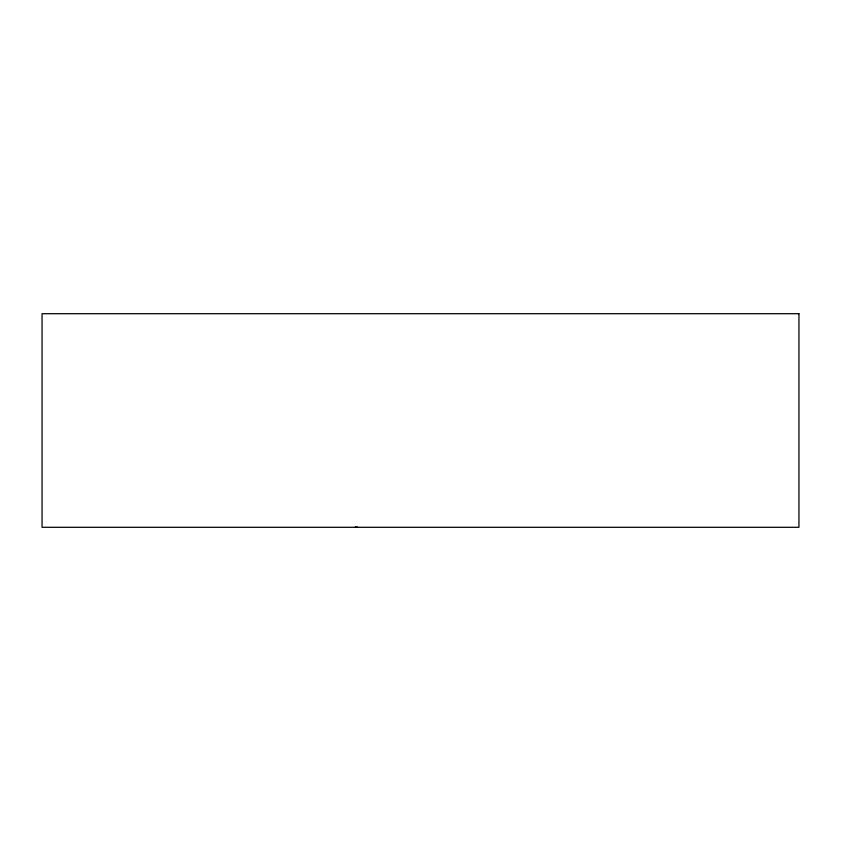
<?xml version="1.0" encoding="UTF-8"?>
<svg xmlns="http://www.w3.org/2000/svg" width="841" height="841" viewBox="0 0 841 841"><rect width="100%" height="100%" fill="white"/><g stroke="black" fill="none" stroke-linecap="round" stroke-linejoin="round"><path stroke-width="1.26" d="M355.354 526.95L357.951 527.296M798.95 313.704L42.05 313.704L42.05 527.296L798.95 527.296L798.95 313.704"/></g></svg>
